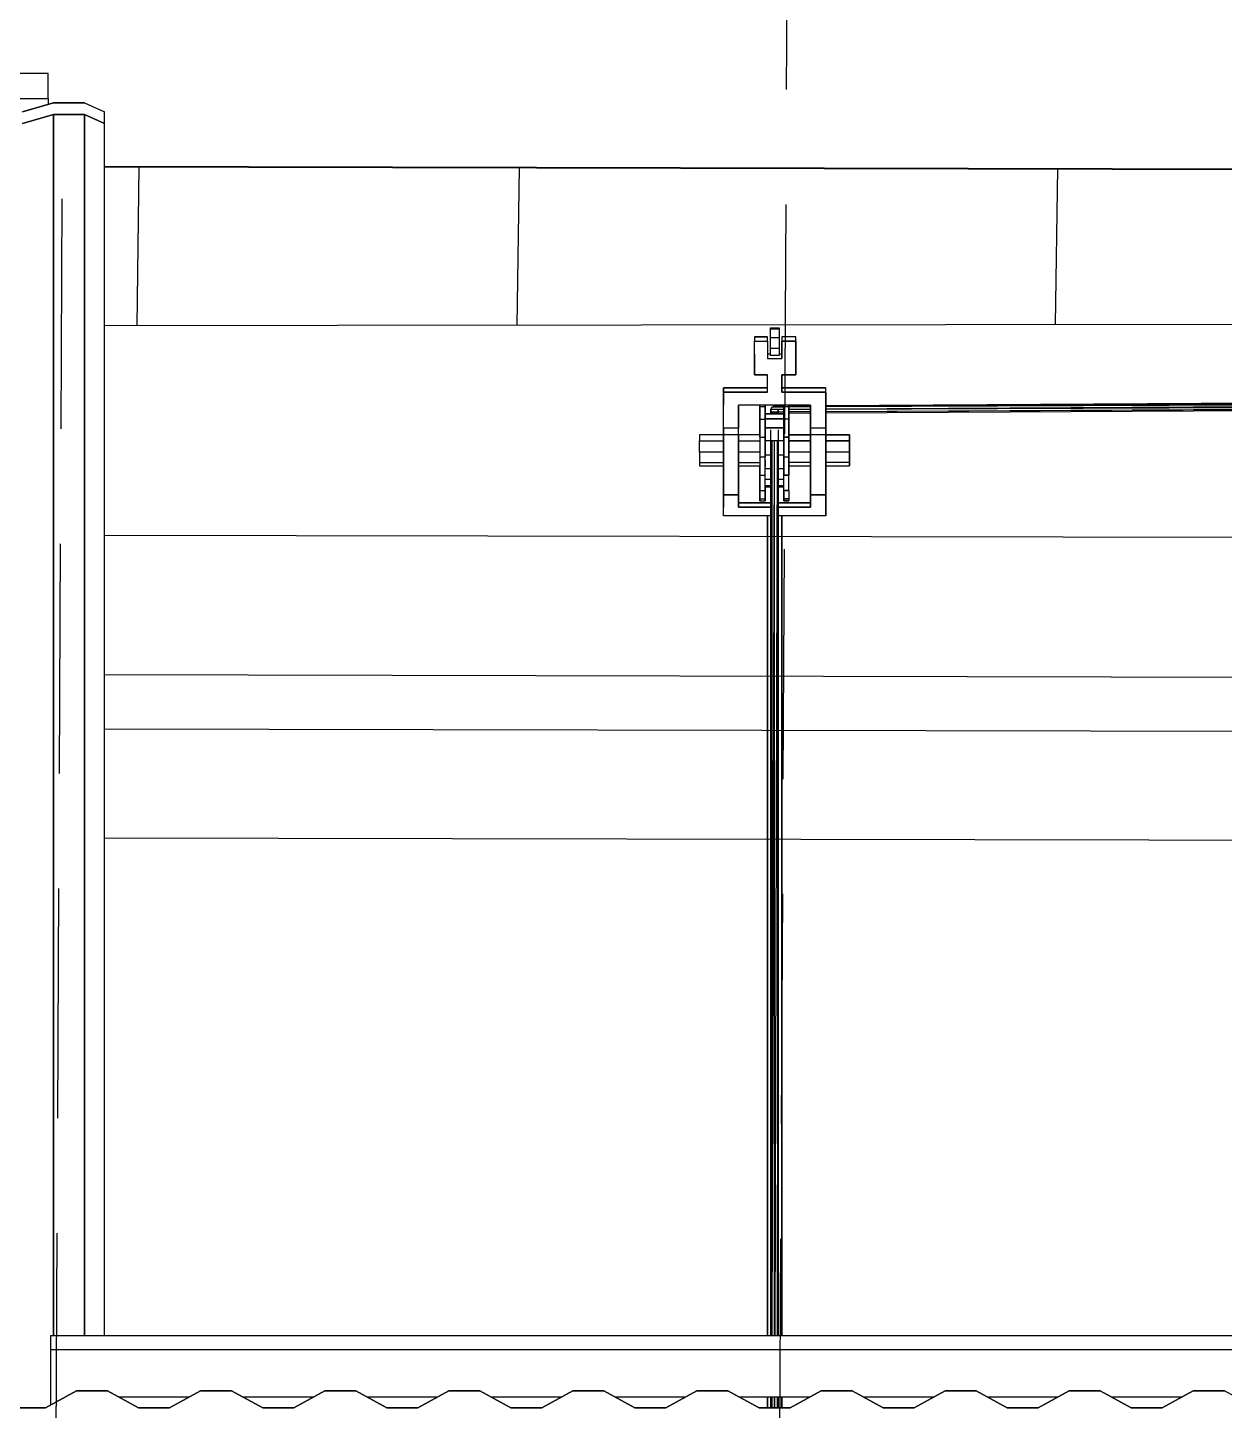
# Model space of a CAD drawing. Header units: millimetres. Extents: x -4997 to -4876, y -8737 to -8661.
# Drawn here: x -4918.213 to -4914.906, y -8696.584 to -8692.764 of the extents above; entities that cross this region are included whole.
import ezdxf

# ---------------------------------------------------------------- set-up
doc = ezdxf.new("R2010")
doc.units = ezdxf.units.MM
doc.header["$LTSCALE"] = 0.1
doc.linetypes.add('HIDDEN', pattern=[9.525, 6.35, -3.175])
for name, color, linetype in [('cobertura nova', 4, 'Continuous'), ('hachuras cobertura', 251, 'Continuous'), ('imagem', 7, 'Continuous'), ('layout cobertura', 251, 'Continuous'), ('visto', 9, 'Continuous')]:
    doc.layers.add(name, color=color, linetype=linetype)
doc.layers.add('coberturas', color=7, linetype='Continuous', lineweight=40)
picture_1 = doc.add_image_def('image1.jpg', size_in_pixel=(1920, 1080))

msp = doc.modelspace()

# ---------------------------------------------------------------- linework, layer by layer
at = {"layer": 'cobertura nova'}
for p, q in [((-4918.1557, -8692.8915), (-4918.2357, -8692.8915)), ((-4918.1557, -8692.9605), (-4918.1557, -8692.8915)), ((-4918.2357, -8692.9605), (-4918.1557, -8692.9605)), ((-4918.1415, -8692.9721), (-4918.2272, -8692.9972)), ((-4918.2272, -8692.9972), (-4918.1415, -8692.9721)), ((-4918.1557, -8692.9605), (-4918.1557, -8692.9762)), ((-4918.1415, -8692.9721), (-4918.0558, -8692.9721)), ((-4918.1415, -8692.9721), (-4918.1415, -8692.9721)), ((-4918.0558, -8692.9721), (-4918.1415, -8692.9721)), ((-4918.0558, -8692.9721), (-4918.0005, -8692.9972)), ((-4918.1414, -8693.0043), (-4918.2271, -8693.0294)), ((-4918.2271, -8693.0294), (-4918.1414, -8693.0043)), ((-4918.0557, -8693.0043), (-4918.1414, -8693.0043)), ((-4918.1414, -8693.0043), (-4918.0557, -8693.0043)), ((-4918.0004, -8693.0294), (-4918.0557, -8693.0043)), ((-4918.0557, -8693.0043), (-4918.0004, -8693.0294)), ((-4918.0004, -8693.0294), (-4918.0005, -8692.9972)), ((-4918.0004, -8696.3777), (-4918.0004, -8693.0294)), ((-4916.2042, -8693.6184), (-4916.2042, -8693.6301)), ((-4916.1689, -8693.6184), (-4916.2042, -8693.6184)), ((-4916.2042, -8693.6184), (-4916.1689, -8693.6184)), ((-4916.1689, -8693.6301), (-4916.1689, -8693.6184)), ((-4916.1603, -8693.5936), (-4916.136, -8693.5936)), ((-4916.1603, -8693.5969), (-4916.1603, -8693.5936)), ((-4916.1603, -8693.6207), (-4916.1603, -8693.5969)), ((-4916.1603, -8693.5969), (-4916.136, -8693.5969)), ((-4916.1603, -8693.6509), (-4916.1603, -8693.6207)), ((-4916.1603, -8693.6207), (-4916.136, -8693.6207)), ((-4916.136, -8693.5936), (-4916.136, -8693.5969)), ((-4916.136, -8693.5969), (-4916.136, -8693.6207)), ((-4916.136, -8693.6207), (-4916.136, -8693.6509)), ((-4916.0901, -8693.6184), (-4916.1293, -8693.6184)), ((-4916.1293, -8693.6184), (-4916.1293, -8693.6301)), ((-4916.0901, -8693.6301), (-4916.0901, -8693.6184)), ((-4916.2042, -8693.6783), (-4916.2042, -8693.6301)), ((-4916.2042, -8693.6301), (-4916.1689, -8693.6301)), ((-4916.1689, -8693.6301), (-4916.1689, -8693.6783)), ((-4916.1603, -8693.6699), (-4916.1603, -8693.6509)), ((-4916.136, -8693.6509), (-4916.1603, -8693.6509)), ((-4916.136, -8693.6509), (-4916.136, -8693.6699)), ((-4916.1293, -8693.6783), (-4916.1293, -8693.6301)), ((-4916.1293, -8693.6301), (-4916.0901, -8693.6301)), ((-4916.1293, -8693.6301), (-4916.1293, -8693.6783)), ((-4916.0901, -8693.6301), (-4916.1293, -8693.6301)), ((-4916.0901, -8693.6301), (-4916.0901, -8693.6783)), ((-4916.0901, -8693.6783), (-4916.0901, -8693.6301)), ((-4916.2042, -8693.6783), (-4916.2042, -8693.6665)), ((-4916.2042, -8693.6665), (-4916.2042, -8693.6783)), ((-4916.2042, -8693.7238), (-4916.2042, -8693.6783)), ((-4916.2042, -8693.6783), (-4916.2042, -8693.7238)), ((-4916.1603, -8693.6665), (-4916.1689, -8693.6665)), ((-4916.1689, -8693.6783), (-4916.1293, -8693.6783)), ((-4916.136, -8693.6699), (-4916.1603, -8693.6699)), ((-4916.1293, -8693.6665), (-4916.136, -8693.6665)), ((-4916.0901, -8693.6665), (-4916.0901, -8693.712)), ((-4916.0901, -8693.6783), (-4916.0901, -8693.7238)), ((-4916.0901, -8693.7238), (-4916.0901, -8693.6783)), ((-4916.1689, -8693.7238), (-4916.2042, -8693.7238)), ((-4916.2042, -8693.7238), (-4916.1689, -8693.7238)), ((-4916.1689, -8693.7715), (-4916.1689, -8693.7238)), ((-4916.0901, -8693.7238), (-4916.1293, -8693.7238)), ((-4916.1293, -8693.7238), (-4916.1293, -8693.7715)), ((-4916.1293, -8693.7714), (-4916.1293, -8693.7238)), ((-4916.1293, -8693.7238), (-4916.0901, -8693.7238)), ((-4916.2905, -8693.7714), (-4916.2905, -8693.7596)), ((-4916.2905, -8693.7596), (-4916.2487, -8693.7596)), ((-4916.2905, -8693.7596), (-4916.2905, -8693.7714)), ((-4916.2487, -8693.7597), (-4916.2905, -8693.7597)), ((-4916.2905, -8693.7714), (-4916.2905, -8693.7715)), ((-4916.2487, -8693.7714), (-4916.2905, -8693.7714)), ((-4916.2905, -8693.7715), (-4916.2905, -8693.7714)), ((-4916.2905, -8693.7714), (-4916.2905, -8693.8069)), ((-4916.2905, -8693.807), (-4916.2905, -8693.7715)), ((-4916.2905, -8693.7715), (-4916.2487, -8693.7715)), ((-4916.2487, -8693.7596), (-4916.1689, -8693.7596)), ((-4916.1689, -8693.7597), (-4916.2487, -8693.7597)), ((-4916.1689, -8693.7714), (-4916.2487, -8693.7714)), ((-4916.2487, -8693.7715), (-4916.1689, -8693.7715)), ((-4916.1293, -8693.7596), (-4916.0496, -8693.7596)), ((-4916.0496, -8693.7597), (-4916.1293, -8693.7597)), ((-4916.0496, -8693.7714), (-4916.1293, -8693.7714)), ((-4916.1293, -8693.7715), (-4916.0496, -8693.7715)), ((-4916.0496, -8693.7596), (-4916.0077, -8693.7596)), ((-4916.0077, -8693.7597), (-4916.0496, -8693.7597)), ((-4916.0077, -8693.7714), (-4916.0496, -8693.7714)), ((-4916.0496, -8693.7715), (-4916.0077, -8693.7715)), ((-4916.0077, -8693.7714), (-4916.0077, -8693.7596)), ((-4916.0077, -8693.8069), (-4916.0077, -8693.7714)), ((-4916.0077, -8693.7714), (-4916.0077, -8693.7715)), ((-4916.0077, -8693.7715), (-4916.0077, -8693.7714)), ((-4916.0077, -8693.7715), (-4916.0077, -8693.807)), ((-4916.2905, -8693.8705), (-4916.2905, -8693.807)), ((-4916.2487, -8693.8704), (-4916.2487, -8693.8069)), ((-4916.2487, -8693.807), (-4916.2487, -8693.8586)), ((-4916.1689, -8693.807), (-4916.2487, -8693.807)), ((-4916.2487, -8693.807), (-4916.2487, -8693.8705)), ((-4916.2487, -8693.8587), (-4916.2487, -8693.807)), ((-4916.1893, -8693.8211), (-4916.1893, -8693.807)), ((-4916.1893, -8693.807), (-4916.1893, -8693.8115)), ((-4916.1893, -8693.8115), (-4916.1893, -8693.807)), ((-4916.1893, -8693.8115), (-4916.1893, -8693.8462)), ((-4916.1749, -8693.8115), (-4916.1893, -8693.8115)), ((-4916.1893, -8693.8462), (-4916.1893, -8693.8115)), ((-4916.1749, -8693.8115), (-4916.1749, -8693.807)), ((-4916.1749, -8693.807), (-4916.1748, -8693.8211)), ((-4916.1749, -8693.807), (-4916.1749, -8693.8115)), ((-4916.1749, -8693.8462), (-4916.1749, -8693.8115)), ((-4916.1749, -8693.8115), (-4916.1749, -8693.8462)), ((-4916.1293, -8693.807), (-4916.1689, -8693.807)), ((-4916.157, -8693.8127), (-4916.1603, -8693.8195)), ((-4916.149, -8693.8098), (-4916.157, -8693.8127)), ((-4916.1238, -8693.8125), (-4916.157, -8693.8127)), ((-4916.1238, -8693.8125), (-4916.157, -8693.8127)), ((-4916.149, -8693.8098), (-4916.1238, -8693.8097)), ((-4916.1238, -8693.8097), (-4916.149, -8693.8098)), ((-4916.0496, -8693.807), (-4916.1293, -8693.807)), ((-4916.1238, -8693.8097), (-4916.1238, -8693.807)), ((-4916.1238, -8693.807), (-4916.1238, -8693.8115)), ((-4916.1238, -8693.8115), (-4916.1238, -8693.8462)), ((-4916.1238, -8693.8115), (-4916.1238, -8693.807)), ((-4916.1093, -8693.8115), (-4916.1238, -8693.8115)), ((-4916.1238, -8693.8462), (-4916.1238, -8693.8115)), ((-4916.1093, -8693.807), (-4916.1093, -8693.8115)), ((-4916.1093, -8693.8115), (-4916.1093, -8693.807)), ((-4916.1093, -8693.8096), (-4916.0496, -8693.8093)), ((-4916.0496, -8693.8093), (-4916.1093, -8693.8096)), ((-4916.1093, -8693.8115), (-4916.1093, -8693.8462)), ((-4916.1093, -8693.8462), (-4916.1093, -8693.8115)), ((-4916.0496, -8693.8121), (-4916.1093, -8693.8124)), ((-4916.0496, -8693.8123), (-4916.1093, -8693.8125)), ((-4916.0496, -8693.8069), (-4916.0496, -8693.8704)), ((-4916.0496, -8693.8705), (-4916.0496, -8693.807)), ((-4912.6155, -8693.7895), (-4916.0077, -8693.809)), ((-4912.6235, -8693.7924), (-4916.0077, -8693.8118)), ((-4916.0077, -8693.8091), (-4912.6235, -8693.7924)), ((-4912.6268, -8693.7995), (-4916.0077, -8693.8121)), ((-4912.6268, -8693.7995), (-4916.0077, -8693.8187)), ((-4912.6235, -8693.8066), (-4916.0077, -8693.819)), ((-4912.6235, -8693.8066), (-4916.0077, -8693.8256)), ((-4916.0077, -8693.8704), (-4916.0077, -8693.8069)), ((-4916.0077, -8693.807), (-4916.0077, -8693.8705)), ((-4916.0077, -8693.8587), (-4916.0077, -8693.807)), ((-4912.6155, -8693.8095), (-4916.0077, -8693.8257)), ((-4916.0077, -8693.8285), (-4912.6155, -8693.8095)), ((-4916.1893, -8693.8631), (-4916.1893, -8693.8211)), ((-4916.1893, -8693.8462), (-4916.1893, -8693.8956)), ((-4916.1893, -8693.8462), (-4916.1749, -8693.8462)), ((-4916.1893, -8693.8956), (-4916.1893, -8693.8462)), ((-4916.1238, -8693.8316), (-4916.1749, -8693.8316)), ((-4916.1749, -8693.8316), (-4916.1749, -8693.8316)), ((-4916.1749, -8693.8316), (-4916.1238, -8693.8316)), ((-4916.1749, -8693.845), (-4916.1749, -8693.8316)), ((-4916.1238, -8693.845), (-4916.1749, -8693.845)), ((-4916.1749, -8693.845), (-4916.1238, -8693.845)), ((-4916.1749, -8693.8956), (-4916.1749, -8693.8462)), ((-4916.1749, -8693.8462), (-4916.1749, -8693.8956)), ((-4916.1748, -8693.8211), (-4916.1748, -8693.8316)), ((-4916.1238, -8693.8193), (-4916.1603, -8693.8195)), ((-4916.1238, -8693.8194), (-4916.1603, -8693.8195)), ((-4916.1603, -8693.8195), (-4916.1603, -8693.8316)), ((-4916.1603, -8693.8195), (-4916.157, -8693.8264)), ((-4916.157, -8693.8264), (-4916.1573, -8693.8316)), ((-4916.141, -8693.8263), (-4916.157, -8693.8264)), ((-4916.141, -8693.8263), (-4916.157, -8693.8264)), ((-4916.157, -8693.8264), (-4916.157, -8693.8316)), ((-4916.157, -8693.8264), (-4916.149, -8693.8292)), ((-4916.1494, -8693.8316), (-4916.149, -8693.8292)), ((-4916.149, -8693.8292), (-4916.1411, -8693.8264)), ((-4916.149, -8693.8316), (-4916.149, -8693.8292)), ((-4916.1418, -8693.8316), (-4916.1411, -8693.8264)), ((-4916.1411, -8693.8264), (-4916.1378, -8693.8195)), ((-4916.1411, -8693.8264), (-4916.1411, -8693.8316)), ((-4916.1384, -8693.8316), (-4916.1378, -8693.8195)), ((-4916.1378, -8693.8316), (-4916.1378, -8693.8195)), ((-4916.1238, -8693.8262), (-4916.1378, -8693.8263)), ((-4916.1238, -8693.8262), (-4916.1378, -8693.8263)), ((-4916.1378, -8693.8292), (-4916.1238, -8693.8291)), ((-4916.1238, -8693.8316), (-4916.1238, -8693.8291)), ((-4916.1238, -8693.8316), (-4916.1238, -8693.8316)), ((-4916.1238, -8693.845), (-4916.1238, -8693.8316)), ((-4916.1238, -8693.845), (-4916.1238, -8693.845)), ((-4916.1238, -8693.8701), (-4916.1238, -8693.845)), ((-4916.1238, -8693.8462), (-4916.1238, -8693.8956)), ((-4916.1093, -8693.8462), (-4916.1238, -8693.8462)), ((-4916.1238, -8693.8956), (-4916.1238, -8693.8462)), ((-4916.0496, -8693.8189), (-4916.1093, -8693.8192)), ((-4916.0496, -8693.8191), (-4916.1093, -8693.8194)), ((-4916.0496, -8693.8258), (-4916.1093, -8693.8261)), ((-4916.0496, -8693.8259), (-4916.1093, -8693.8262)), ((-4916.1093, -8693.829), (-4916.0496, -8693.8287)), ((-4916.1093, -8693.8462), (-4916.1093, -8693.8956)), ((-4916.1093, -8693.8956), (-4916.1093, -8693.8462)), ((-4916.356, -8693.8897), (-4916.356, -8693.906)), ((-4916.2905, -8693.8897), (-4916.356, -8693.8897)), ((-4916.2905, -8693.8704), (-4916.2487, -8693.8704)), ((-4916.2905, -8693.8883), (-4916.2905, -8693.8705)), ((-4916.2487, -8693.8705), (-4916.2905, -8693.8705)), ((-4916.2905, -8693.8705), (-4916.2905, -8693.8883)), ((-4916.2905, -8693.8883), (-4916.2487, -8693.8883)), ((-4916.2905, -8694.0103), (-4916.2905, -8693.8883)), ((-4916.2905, -8693.8883), (-4916.2905, -8694.0103)), ((-4916.2487, -8693.8883), (-4916.2487, -8693.8705)), ((-4916.2487, -8694.0103), (-4916.2487, -8693.8883)), ((-4916.2487, -8693.8883), (-4916.2487, -8694.0103)), ((-4916.1893, -8693.8897), (-4916.2487, -8693.8897)), ((-4916.1893, -8693.8897), (-4916.1893, -8693.8631)), ((-4916.1749, -8693.8701), (-4916.1749, -8693.8701)), ((-4916.1238, -8693.8701), (-4916.1749, -8693.8701)), ((-4916.1749, -8693.8701), (-4916.1238, -8693.8701)), ((-4916.1603, -8693.8701), (-4916.1603, -8693.8701)), ((-4916.1603, -8693.8752), (-4916.1603, -8696.3777)), ((-4916.1599, -8693.8701), (-4916.1599, -8693.8701)), ((-4916.157, -8693.8701), (-4916.157, -8693.8701)), ((-4916.1552, -8693.8701), (-4916.1552, -8693.8701)), ((-4916.149, -8693.8701), (-4916.149, -8693.8701)), ((-4916.1471, -8693.8701), (-4916.1471, -8693.8701)), ((-4916.1411, -8693.8701), (-4916.1411, -8693.8701)), ((-4916.1405, -8693.8701), (-4916.1405, -8693.8701)), ((-4916.1405, -8696.3777), (-4916.1378, -8693.8752)), ((-4916.1378, -8693.8701), (-4916.1378, -8693.8701)), ((-4916.1378, -8696.3777), (-4916.1378, -8693.8752)), ((-4916.1238, -8693.9058), (-4916.1238, -8693.8701)), ((-4916.1238, -8693.8701), (-4916.1238, -8693.8701)), ((-4916.1093, -8693.8897), (-4916.0496, -8693.8897)), ((-4916.0496, -8693.8897), (-4916.1093, -8693.8897)), ((-4916.0496, -8693.8883), (-4916.0496, -8693.8704)), ((-4916.0496, -8693.8704), (-4916.0077, -8693.8704)), ((-4916.0496, -8693.8705), (-4916.0496, -8693.8883)), ((-4916.0077, -8693.8705), (-4916.0496, -8693.8705)), ((-4916.0496, -8693.8883), (-4916.0496, -8694.0103)), ((-4916.0496, -8694.0103), (-4916.0496, -8693.8883)), ((-4916.0496, -8693.8883), (-4916.0077, -8693.8883)), ((-4916.0077, -8693.8586), (-4916.0077, -8693.8586)), ((-4916.0077, -8693.8587), (-4916.0077, -8693.8897)), ((-4916.0077, -8693.8897), (-4916.0077, -8693.8587)), ((-4916.0077, -8693.8587), (-4916.0077, -8693.8587)), ((-4916.0077, -8693.8883), (-4916.0077, -8693.8704)), ((-4916.0077, -8693.8705), (-4916.0077, -8693.8883)), ((-4916.0077, -8694.0103), (-4916.0077, -8693.8883)), ((-4916.0077, -8693.8883), (-4916.0077, -8694.0103)), ((-4916.0077, -8693.8897), (-4915.9423, -8693.8897)), ((-4915.9423, -8693.8897), (-4916.0077, -8693.8897)), ((-4915.9423, -8693.8897), (-4915.9423, -8693.8897)), ((-4915.9423, -8693.8897), (-4915.9423, -8693.906)), ((-4915.9423, -8693.8983), (-4915.9423, -8693.8897)), ((-4915.9423, -8693.906), (-4915.9423, -8693.8897)), ((-4916.356, -8693.9375), (-4916.356, -8693.906)), ((-4916.356, -8693.906), (-4916.2905, -8693.906)), ((-4916.2487, -8693.906), (-4916.1893, -8693.906)), ((-4916.1893, -8693.8956), (-4916.1893, -8693.9499)), ((-4916.1893, -8693.8956), (-4916.1749, -8693.8956)), ((-4916.1893, -8693.906), (-4916.1893, -8693.9375)), ((-4916.1749, -8693.9499), (-4916.1749, -8693.8956)), ((-4916.1749, -8693.8956), (-4916.1749, -8693.9499)), ((-4916.1378, -8693.9058), (-4916.1749, -8693.9058)), ((-4916.1749, -8693.9449), (-4916.1749, -8693.9058)), ((-4916.157, -8693.9058), (-4916.1597, -8696.3777)), ((-4916.157, -8693.9058), (-4916.157, -8696.3777)), ((-4916.1555, -8696.3777), (-4916.1491, -8693.9058)), ((-4916.149, -8696.3777), (-4916.149, -8693.9058)), ((-4916.1476, -8696.3777), (-4916.1411, -8693.9058)), ((-4916.1411, -8693.9058), (-4916.1411, -8696.3777)), ((-4916.1238, -8693.9058), (-4916.1378, -8693.9058)), ((-4916.1238, -8693.8956), (-4916.1238, -8693.9499)), ((-4916.1238, -8693.9449), (-4916.1238, -8693.9058)), ((-4916.1093, -8693.8956), (-4916.1238, -8693.8956)), ((-4916.1238, -8693.8956), (-4916.1093, -8693.8956)), ((-4916.1238, -8693.9499), (-4916.1238, -8693.8956)), ((-4916.1093, -8693.8956), (-4916.1093, -8693.8956)), ((-4916.1093, -8693.8956), (-4916.1093, -8693.9499)), ((-4916.1093, -8693.9499), (-4916.1093, -8693.8956)), ((-4916.1093, -8693.906), (-4916.0496, -8693.906)), ((-4916.1093, -8693.9375), (-4916.1093, -8693.906)), ((-4916.0496, -8693.906), (-4916.1093, -8693.906)), ((-4916.1093, -8693.906), (-4916.1093, -8693.906)), ((-4916.0077, -8693.906), (-4915.9423, -8693.906)), ((-4915.9423, -8693.906), (-4916.0077, -8693.906)), ((-4915.9423, -8693.906), (-4915.9423, -8693.906)), ((-4915.9423, -8693.906), (-4915.9423, -8693.9375)), ((-4915.9423, -8693.9375), (-4915.9423, -8693.906)), ((-4916.356, -8693.9375), (-4916.356, -8693.9659)), ((-4916.2905, -8693.9375), (-4916.356, -8693.9375)), ((-4916.356, -8693.9659), (-4916.2905, -8693.9659)), ((-4916.356, -8693.9659), (-4916.356, -8693.9745)), ((-4916.1893, -8693.9375), (-4916.2487, -8693.9375)), ((-4916.2487, -8693.9659), (-4916.1893, -8693.9659)), ((-4916.1893, -8693.9375), (-4916.1893, -8693.9659)), ((-4916.1893, -8693.9499), (-4916.1749, -8693.9499)), ((-4916.1893, -8693.9499), (-4916.1893, -8694.0011)), ((-4916.1893, -8693.9659), (-4916.1893, -8693.9745)), ((-4916.1749, -8693.9449), (-4916.1603, -8693.9449)), ((-4916.1749, -8694.0011), (-4916.1749, -8693.9499)), ((-4916.1749, -8693.9819), (-4916.1749, -8693.9499)), ((-4916.1749, -8693.9584), (-4916.1749, -8693.978)), ((-4916.1378, -8693.9449), (-4916.1238, -8693.9449)), ((-4916.1238, -8693.9819), (-4916.1238, -8693.9449)), ((-4916.1238, -8693.9449), (-4916.1238, -8693.9819)), ((-4916.1238, -8693.9499), (-4916.1238, -8694.0011)), ((-4916.1238, -8694.0011), (-4916.1238, -8693.9499)), ((-4916.1238, -8693.9499), (-4916.1093, -8693.9499)), ((-4916.0496, -8693.9375), (-4916.1093, -8693.9375)), ((-4916.1093, -8693.9499), (-4916.1093, -8694.0011)), ((-4916.1093, -8694.0011), (-4916.1093, -8693.9499)), ((-4916.0496, -8693.9659), (-4916.1093, -8693.9659)), ((-4915.9423, -8693.9375), (-4916.0077, -8693.9375)), ((-4915.9423, -8693.9659), (-4916.0077, -8693.9659)), ((-4915.9423, -8693.9375), (-4915.9423, -8693.9659)), ((-4915.9423, -8693.9659), (-4915.9423, -8693.9375)), ((-4915.9423, -8693.9659), (-4915.9423, -8693.9745)), ((-4915.9423, -8693.9745), (-4915.9423, -8693.9659)), ((-4916.356, -8693.9745), (-4916.2905, -8693.9745)), ((-4916.2487, -8693.9745), (-4916.1893, -8693.9745)), ((-4916.1893, -8694.018), (-4916.1893, -8693.9745)), ((-4916.1893, -8694.0011), (-4916.1749, -8694.0011)), ((-4916.1893, -8694.0431), (-4916.1893, -8694.0011)), ((-4916.1893, -8694.0011), (-4916.1893, -8694.0431)), ((-4916.1749, -8693.9819), (-4916.1603, -8693.9819)), ((-4916.1749, -8694.0122), (-4916.1749, -8693.9819)), ((-4916.1749, -8693.9941), (-4916.1749, -8693.9941)), ((-4916.1749, -8694.0431), (-4916.1749, -8694.0011)), ((-4916.1378, -8693.9819), (-4916.1238, -8693.9819)), ((-4916.1238, -8693.9686), (-4916.1238, -8693.9686)), ((-4916.1238, -8693.9686), (-4916.1238, -8693.9686)), ((-4916.1238, -8694.0011), (-4916.1238, -8693.9819)), ((-4916.1093, -8694.0011), (-4916.1238, -8694.0011)), ((-4916.1238, -8694.0011), (-4916.1093, -8694.0011)), ((-4916.1238, -8694.0431), (-4916.1238, -8694.0011)), ((-4916.1093, -8694.018), (-4916.1093, -8693.9745)), ((-4916.1093, -8693.9745), (-4916.0496, -8693.9745)), ((-4916.1093, -8694.0431), (-4916.1093, -8694.0011)), ((-4916.0496, -8693.9745), (-4916.0496, -8694.0081)), ((-4916.0077, -8693.9745), (-4915.9423, -8693.9745)), ((-4916.0077, -8693.9745), (-4916.0077, -8694.0081)), ((-4916.0077, -8694.0081), (-4916.0077, -8693.9745)), ((-4916.2905, -8694.0547), (-4916.2905, -8694.0103)), ((-4916.2905, -8694.0103), (-4916.2905, -8694.0547)), ((-4916.2905, -8694.0249), (-4916.2905, -8694.0249)), ((-4916.2905, -8694.0249), (-4916.2905, -8694.0249)), ((-4916.2905, -8694.0367), (-4916.2905, -8694.0367)), ((-4916.2905, -8694.0367), (-4916.2905, -8694.0547)), ((-4916.2905, -8694.0367), (-4916.2905, -8694.0367)), ((-4916.2487, -8694.0103), (-4916.2487, -8694.0249)), ((-4916.2487, -8694.0547), (-4916.2487, -8694.0103)), ((-4916.2487, -8694.0103), (-4916.2487, -8694.0547)), ((-4916.2487, -8694.0249), (-4916.2487, -8694.0771)), ((-4916.2487, -8694.0889), (-4916.2487, -8694.0367)), ((-4916.2487, -8694.0367), (-4916.2487, -8694.0547)), ((-4916.1893, -8694.0527), (-4916.1893, -8694.018)), ((-4916.1893, -8694.0431), (-4916.1749, -8694.0431)), ((-4916.1893, -8694.0662), (-4916.1893, -8694.0431)), ((-4916.1893, -8694.0431), (-4916.1893, -8694.0662)), ((-4916.1749, -8694.0122), (-4916.1603, -8694.0122)), ((-4916.1749, -8694.0289), (-4916.1749, -8694.0122)), ((-4916.1749, -8694.0289), (-4916.1603, -8694.0289)), ((-4916.1749, -8694.0326), (-4916.1749, -8694.0289)), ((-4916.1749, -8694.0326), (-4916.1749, -8694.0527)), ((-4916.1749, -8694.0326), (-4916.1603, -8694.0326)), ((-4916.1749, -8694.0662), (-4916.1749, -8694.0431)), ((-4916.1749, -8694.0431), (-4916.1749, -8694.0662)), ((-4916.1378, -8694.0122), (-4916.1238, -8694.0122)), ((-4916.1378, -8694.0289), (-4916.1238, -8694.0289)), ((-4916.1378, -8694.0326), (-4916.1238, -8694.0326)), ((-4916.1238, -8694.0431), (-4916.1238, -8694.0431)), ((-4916.1238, -8694.0431), (-4916.1238, -8694.0662)), ((-4916.1238, -8694.0431), (-4916.1238, -8694.0431)), ((-4916.1238, -8694.0431), (-4916.1093, -8694.0431)), ((-4916.1238, -8694.0662), (-4916.1238, -8694.0431)), ((-4916.1093, -8694.0431), (-4916.1238, -8694.0431)), ((-4916.1093, -8694.0431), (-4916.1093, -8694.0662)), ((-4916.0496, -8694.0081), (-4916.0496, -8694.0249)), ((-4916.0496, -8694.0103), (-4916.0496, -8694.0547)), ((-4916.0496, -8694.0547), (-4916.0496, -8694.0103)), ((-4916.0496, -8694.0367), (-4916.0496, -8694.0547)), ((-4916.0077, -8694.0081), (-4916.0077, -8694.0249)), ((-4916.0077, -8694.0547), (-4916.0077, -8694.0103)), ((-4916.0077, -8694.0103), (-4916.0077, -8694.0547)), ((-4916.0077, -8694.0249), (-4916.0077, -8694.0771)), ((-4916.0077, -8694.0889), (-4916.0077, -8694.0367)), ((-4916.0077, -8694.0367), (-4916.0077, -8694.0547)), ((-4916.2905, -8694.0889), (-4916.2905, -8694.0547)), ((-4916.2487, -8694.0547), (-4916.2905, -8694.0547)), ((-4916.2905, -8694.0547), (-4916.2905, -8694.0889)), ((-4916.2905, -8694.0547), (-4916.2487, -8694.0547)), ((-4916.2905, -8694.0771), (-4916.2905, -8694.0889)), ((-4916.2487, -8694.0547), (-4916.2487, -8694.0889)), ((-4916.1689, -8694.0771), (-4916.2487, -8694.0771)), ((-4916.2487, -8694.0771), (-4916.2487, -8694.0889)), ((-4916.2487, -8694.0889), (-4916.2487, -8694.0771)), ((-4916.2487, -8694.0771), (-4916.1689, -8694.0771)), ((-4916.1893, -8694.0713), (-4916.1893, -8694.0527)), ((-4916.1893, -8694.0662), (-4916.1749, -8694.0662)), ((-4916.1893, -8694.0713), (-4916.1893, -8694.0662)), ((-4916.1893, -8694.0662), (-4916.1893, -8694.0713)), ((-4916.1893, -8694.0713), (-4916.1749, -8694.0713)), ((-4916.1749, -8694.0527), (-4916.1749, -8694.0713)), ((-4916.1749, -8694.0713), (-4916.1749, -8694.0662)), ((-4916.1749, -8694.0662), (-4916.1749, -8694.0713)), ((-4916.1603, -8694.0771), (-4916.1689, -8694.0771)), ((-4916.1689, -8694.0771), (-4916.1603, -8694.0771)), ((-4916.1293, -8694.0771), (-4916.1378, -8694.0771)), ((-4916.1378, -8694.0771), (-4916.1293, -8694.0771)), ((-4916.0496, -8694.0771), (-4916.1293, -8694.0771)), ((-4916.1293, -8694.0771), (-4916.0496, -8694.0771)), ((-4916.1238, -8694.0662), (-4916.1238, -8694.0713)), ((-4916.1238, -8694.0662), (-4916.1093, -8694.0662)), ((-4916.1238, -8694.0713), (-4916.1238, -8694.0662)), ((-4916.1093, -8694.0662), (-4916.1238, -8694.0662)), ((-4916.1238, -8694.0713), (-4916.1093, -8694.0713)), ((-4916.1093, -8694.0713), (-4916.1238, -8694.0713)), ((-4916.1093, -8694.0662), (-4916.1093, -8694.0713)), ((-4916.0496, -8694.0889), (-4916.0496, -8694.0547)), ((-4916.0496, -8694.0547), (-4916.0077, -8694.0547)), ((-4916.0496, -8694.0547), (-4916.0496, -8694.0889)), ((-4916.0077, -8694.0547), (-4916.0496, -8694.0547)), ((-4916.0077, -8694.0547), (-4916.0077, -8694.0889)), ((-4916.0077, -8694.0771), (-4916.0077, -8694.1129)), ((-4916.2905, -8694.1135), (-4916.2905, -8694.0889)), ((-4916.2487, -8694.1135), (-4916.2905, -8694.1135)), ((-4916.2487, -8694.0889), (-4916.1689, -8694.0889)), ((-4916.1689, -8694.0889), (-4916.2487, -8694.0889)), ((-4916.1689, -8694.1135), (-4916.2487, -8694.1135)), ((-4916.1689, -8694.0889), (-4916.1603, -8694.0889)), ((-4916.1603, -8694.0889), (-4916.1689, -8694.0889)), ((-4916.1603, -8694.1135), (-4916.1689, -8694.1135)), ((-4916.1689, -8696.3777), (-4916.1689, -8694.1135)), ((-4916.1689, -8696.3777), (-4916.1689, -8694.1135)), ((-4916.1689, -8694.1135), (-4916.1689, -8696.3777)), ((-4916.1378, -8694.0889), (-4916.1293, -8694.0889)), ((-4916.1293, -8694.0889), (-4916.1378, -8694.0889)), ((-4916.1293, -8694.1135), (-4916.1378, -8694.1135)), ((-4916.1294, -8696.3777), (-4916.1294, -8694.1135)), ((-4916.1294, -8696.3777), (-4916.1293, -8694.1135)), ((-4916.1293, -8694.1135), (-4916.1294, -8696.3777)), ((-4916.1293, -8694.0889), (-4916.0496, -8694.0889)), ((-4916.0496, -8694.0889), (-4916.1293, -8694.0889)), ((-4916.0496, -8694.1135), (-4916.1293, -8694.1135)), ((-4916.0077, -8694.1135), (-4916.0496, -8694.1135)), ((-4916.0077, -8694.0889), (-4916.0077, -8694.1135)), ((-4916.0077, -8694.1129), (-4916.0077, -8694.0889)), ((-4918.1491, -8696.4171), (-4918.1491, -8696.3777)), ((-4918.1491, -8696.3777), (-4918.0691, -8696.3777)), ((-4918.0691, -8696.3777), (-4914.2291, -8696.3777)), ((-4918.0691, -8696.4171), (-4918.1491, -8696.4171)), ((-4918.1491, -8696.5696), (-4918.1491, -8696.4171)), ((-4914.2291, -8696.4172), (-4918.0691, -8696.4171)), ((-4918.1634, -8696.5775), (-4918.0777, -8696.53)), ((-4918.0777, -8696.53), (-4918.1634, -8696.5775)), ((-4918.0777, -8696.53), (-4917.992, -8696.53)), ((-4917.992, -8696.53), (-4918.0777, -8696.53)), ((-4918.0777, -8696.53), (-4918.0777, -8696.53)), ((-4917.992, -8696.53), (-4917.9063, -8696.5775)), ((-4917.9063, -8696.5775), (-4917.992, -8696.53)), ((-4917.992, -8696.53), (-4917.992, -8696.53)), ((-4917.7667, -8696.5477), (-4917.9601, -8696.5477)), ((-4917.8205, -8696.5775), (-4917.7348, -8696.53)), ((-4917.7348, -8696.53), (-4917.8205, -8696.5775)), ((-4917.7348, -8696.53), (-4917.6491, -8696.53)), ((-4917.7348, -8696.53), (-4917.7348, -8696.53)), ((-4917.6491, -8696.53), (-4917.7348, -8696.53)), ((-4917.7348, -8696.53), (-4917.7348, -8696.53)), ((-4917.6491, -8696.53), (-4917.5634, -8696.5775)), ((-4917.6491, -8696.53), (-4917.6491, -8696.53)), ((-4917.5634, -8696.5775), (-4917.6491, -8696.53)), ((-4917.6491, -8696.53), (-4917.6491, -8696.53)), ((-4917.4239, -8696.5477), (-4917.6172, -8696.5477)), ((-4917.4777, -8696.5775), (-4917.392, -8696.53)), ((-4917.392, -8696.53), (-4917.4777, -8696.5775)), ((-4917.392, -8696.53), (-4917.3063, -8696.53)), ((-4917.392, -8696.53), (-4917.392, -8696.53)), ((-4917.3063, -8696.53), (-4917.392, -8696.53)), ((-4917.3063, -8696.53), (-4917.2205, -8696.5775)), ((-4917.3063, -8696.53), (-4917.3063, -8696.53)), ((-4917.2205, -8696.5775), (-4917.3063, -8696.53)), ((-4917.3063, -8696.53), (-4917.3063, -8696.53)), ((-4917.081, -8696.5477), (-4917.2744, -8696.5477)), ((-4917.1348, -8696.5775), (-4917.0491, -8696.53)), ((-4917.0491, -8696.53), (-4917.1348, -8696.5775)), ((-4917.0491, -8696.53), (-4916.9634, -8696.53)), ((-4916.9634, -8696.53), (-4917.0491, -8696.53)), ((-4917.0491, -8696.53), (-4917.0491, -8696.53)), ((-4917.0491, -8696.53), (-4917.0491, -8696.53)), ((-4916.9634, -8696.53), (-4916.8777, -8696.5775)), ((-4916.9634, -8696.53), (-4916.9634, -8696.53)), ((-4916.8777, -8696.5775), (-4916.9634, -8696.53)), ((-4916.7382, -8696.5477), (-4916.9315, -8696.5477)), ((-4916.792, -8696.5775), (-4916.7063, -8696.53)), ((-4916.7063, -8696.53), (-4916.792, -8696.5775)), ((-4916.7063, -8696.53), (-4916.6205, -8696.53)), ((-4916.7063, -8696.53), (-4916.7063, -8696.53)), ((-4916.6205, -8696.53), (-4916.7063, -8696.53)), ((-4916.6205, -8696.53), (-4916.5348, -8696.5775)), ((-4916.6205, -8696.53), (-4916.6205, -8696.53)), ((-4916.5348, -8696.5775), (-4916.6205, -8696.53)), ((-4916.6205, -8696.53), (-4916.6205, -8696.53)), ((-4916.3953, -8696.5477), (-4916.5886, -8696.5477)), ((-4916.4491, -8696.5775), (-4916.3634, -8696.53)), ((-4916.3634, -8696.53), (-4916.4491, -8696.5775)), ((-4916.3634, -8696.53), (-4916.2777, -8696.53)), ((-4916.3634, -8696.53), (-4916.3634, -8696.53)), ((-4916.2777, -8696.53), (-4916.3634, -8696.53)), ((-4916.3634, -8696.53), (-4916.3634, -8696.53)), ((-4916.2777, -8696.53), (-4916.192, -8696.5775)), ((-4916.192, -8696.5775), (-4916.2777, -8696.53)), ((-4916.2777, -8696.53), (-4916.2777, -8696.53)), ((-4916.2777, -8696.53), (-4916.2777, -8696.53)), ((-4916.0524, -8696.5477), (-4916.2458, -8696.5477)), ((-4916.1689, -8696.5775), (-4916.1689, -8696.5477)), ((-4916.1689, -8696.5775), (-4916.1689, -8696.5477)), ((-4916.1689, -8696.5477), (-4916.1689, -8696.5775)), ((-4916.1603, -8696.5477), (-4916.1603, -8696.5775)), ((-4916.1598, -8696.5477), (-4916.1599, -8696.5775)), ((-4916.157, -8696.5477), (-4916.157, -8696.5775)), ((-4916.156, -8696.5775), (-4916.1559, -8696.5477)), ((-4916.149, -8696.5775), (-4916.149, -8696.5477)), ((-4916.1481, -8696.5775), (-4916.148, -8696.5477)), ((-4916.1411, -8696.5477), (-4916.1411, -8696.5775)), ((-4916.1407, -8696.5775), (-4916.1406, -8696.5477)), ((-4916.1378, -8696.5775), (-4916.1378, -8696.5477)), ((-4916.1294, -8696.5775), (-4916.1294, -8696.5477)), ((-4916.1294, -8696.5775), (-4916.1294, -8696.5477)), ((-4916.1294, -8696.5477), (-4916.1294, -8696.5775)), ((-4916.1063, -8696.5775), (-4916.0205, -8696.53)), ((-4916.0205, -8696.53), (-4916.1063, -8696.5775)), ((-4916.0205, -8696.53), (-4915.9348, -8696.53)), ((-4916.0205, -8696.53), (-4916.0205, -8696.53)), ((-4915.9348, -8696.53), (-4916.0205, -8696.53)), ((-4916.0205, -8696.53), (-4916.0205, -8696.53)), ((-4915.9348, -8696.53), (-4915.8491, -8696.5775)), ((-4915.9348, -8696.53), (-4915.9348, -8696.53)), ((-4915.8491, -8696.5775), (-4915.9348, -8696.53)), ((-4915.9348, -8696.53), (-4915.9348, -8696.53)), ((-4915.7096, -8696.5477), (-4915.9029, -8696.5477)), ((-4915.7634, -8696.5775), (-4915.6777, -8696.53)), ((-4915.6777, -8696.53), (-4915.7634, -8696.5775)), ((-4915.6777, -8696.53), (-4915.592, -8696.53)), ((-4915.6777, -8696.53), (-4915.6777, -8696.53)), ((-4915.592, -8696.53), (-4915.6777, -8696.53)), ((-4915.592, -8696.53), (-4915.5063, -8696.5775)), ((-4915.592, -8696.53), (-4915.592, -8696.53)), ((-4915.5063, -8696.5775), (-4915.592, -8696.53)), ((-4915.592, -8696.53), (-4915.592, -8696.53)), ((-4915.3667, -8696.5477), (-4915.5601, -8696.5477)), ((-4915.4205, -8696.5775), (-4915.3348, -8696.53)), ((-4915.3348, -8696.53), (-4915.4205, -8696.5775)), ((-4915.3348, -8696.53), (-4915.2491, -8696.53)), ((-4915.3348, -8696.53), (-4915.3348, -8696.53)), ((-4915.2491, -8696.53), (-4915.3348, -8696.53)), ((-4915.3348, -8696.53), (-4915.3348, -8696.53)), ((-4915.2491, -8696.53), (-4915.1634, -8696.5775)), ((-4915.2491, -8696.53), (-4915.2491, -8696.53)), ((-4915.1634, -8696.5775), (-4915.2491, -8696.53)), ((-4915.2491, -8696.53), (-4915.2491, -8696.53)), ((-4915.0239, -8696.5477), (-4915.2172, -8696.5477)), ((-4915.0777, -8696.5775), (-4914.992, -8696.53)), ((-4914.992, -8696.53), (-4915.0777, -8696.5775)), ((-4914.992, -8696.53), (-4914.9063, -8696.53)), ((-4914.992, -8696.53), (-4914.992, -8696.53)), ((-4914.9063, -8696.53), (-4914.992, -8696.53)), ((-4914.992, -8696.53), (-4914.992, -8696.53)), ((-4914.8205, -8696.5775), (-4914.9063, -8696.53)), ((-4914.9063, -8696.53), (-4914.9063, -8696.53)), ((-4918.2491, -8696.5775), (-4918.1634, -8696.5775)), ((-4918.1634, -8696.5775), (-4918.2491, -8696.5775)), ((-4918.1634, -8696.5775), (-4918.1634, -8696.5775)), ((-4917.9063, -8696.5775), (-4917.8205, -8696.5775)), ((-4917.9063, -8696.5775), (-4917.9063, -8696.5775)), ((-4917.8205, -8696.5775), (-4917.9063, -8696.5775)), ((-4917.9063, -8696.5775), (-4917.9063, -8696.5775)), ((-4917.8205, -8696.5775), (-4917.8205, -8696.5775)), ((-4917.8205, -8696.5775), (-4917.8205, -8696.5775)), ((-4917.5634, -8696.5775), (-4917.4777, -8696.5775)), ((-4917.5634, -8696.5775), (-4917.5634, -8696.5775)), ((-4917.4777, -8696.5775), (-4917.5634, -8696.5775)), ((-4917.5634, -8696.5775), (-4917.5634, -8696.5775)), ((-4917.4777, -8696.5775), (-4917.4777, -8696.5775)), ((-4917.4777, -8696.5775), (-4917.4777, -8696.5775)), ((-4917.2205, -8696.5775), (-4917.1348, -8696.5775)), ((-4917.2205, -8696.5775), (-4917.2205, -8696.5775)), ((-4917.1348, -8696.5775), (-4917.2205, -8696.5775)), ((-4917.1348, -8696.5775), (-4917.1348, -8696.5775)), ((-4917.1348, -8696.5775), (-4917.1348, -8696.5775)), ((-4916.8777, -8696.5775), (-4916.792, -8696.5775)), ((-4916.8777, -8696.5775), (-4916.8777, -8696.5775)), ((-4916.792, -8696.5775), (-4916.8777, -8696.5775)), ((-4916.8777, -8696.5775), (-4916.8777, -8696.5775)), ((-4916.792, -8696.5775), (-4916.792, -8696.5775)), ((-4916.792, -8696.5775), (-4916.792, -8696.5775)), ((-4916.5348, -8696.5775), (-4916.4491, -8696.5775)), ((-4916.5348, -8696.5775), (-4916.5348, -8696.5775)), ((-4916.4491, -8696.5775), (-4916.5348, -8696.5775)), ((-4916.5348, -8696.5775), (-4916.5348, -8696.5775)), ((-4916.4491, -8696.5775), (-4916.4491, -8696.5775)), ((-4916.4491, -8696.5775), (-4916.4491, -8696.5775)), ((-4916.192, -8696.5775), (-4916.1063, -8696.5775)), ((-4916.192, -8696.5775), (-4916.192, -8696.5775)), ((-4916.1063, -8696.5775), (-4916.192, -8696.5775)), ((-4916.1063, -8696.5775), (-4916.1063, -8696.5775)), ((-4916.1063, -8696.5775), (-4916.1063, -8696.5775)), ((-4915.8491, -8696.5775), (-4915.7634, -8696.5775)), ((-4915.8491, -8696.5775), (-4915.8491, -8696.5775)), ((-4915.7634, -8696.5775), (-4915.8491, -8696.5775)), ((-4915.8491, -8696.5775), (-4915.8491, -8696.5775)), ((-4915.7634, -8696.5775), (-4915.7634, -8696.5775)), ((-4915.7634, -8696.5775), (-4915.7634, -8696.5775)), ((-4915.5063, -8696.5775), (-4915.4205, -8696.5775)), ((-4915.4205, -8696.5775), (-4915.5063, -8696.5775)), ((-4915.5063, -8696.5775), (-4915.5063, -8696.5775)), ((-4915.5063, -8696.5775), (-4915.5063, -8696.5775)), ((-4915.4205, -8696.5775), (-4915.4205, -8696.5775)), ((-4915.1634, -8696.5775), (-4915.0777, -8696.5775)), ((-4915.1634, -8696.5775), (-4915.1634, -8696.5775)), ((-4915.0777, -8696.5775), (-4915.1634, -8696.5775)), ((-4915.1634, -8696.5775), (-4915.1634, -8696.5775)), ((-4915.0777, -8696.5775), (-4915.0777, -8696.5775)), ((-4915.0777, -8696.5775), (-4915.0777, -8696.5775))]:
    msp.add_line(p, q, dxfattribs=at)
at = {"layer": 'coberturas'}
msp.add_line((-4918.0004, -8693.1482), (-4898.949, -8693.1897), dxfattribs=at)
at = {"layer": 'hachuras cobertura'}
for p, q in [((-4918.1414, -8693.0043), (-4918.1414, -8696.3777)), ((-4918.1414, -8696.3777), (-4918.1414, -8693.0043)), ((-4918.0557, -8696.3777), (-4918.0557, -8693.0043)), ((-4918.0557, -8693.0043), (-4918.0557, -8696.3777))]:
    msp.add_line(p, q, dxfattribs=at)
at = {"layer": 'layout cobertura', "linetype": 'HIDDEN'}
for p, q in [((-4916.3314, -8736.7497), (-4916.0051, -8670.4896)), ((-4918.1953, -8709.1123), (-4918.1165, -8693.1125))]:
    msp.add_line(p, q, dxfattribs=at)
at = {"layer": 'visto'}
for p, q in [((-4917.9052, -8693.1484), (-4917.9114, -8693.5884)), ((-4916.8551, -8693.1507), (-4916.8612, -8693.587)), ((-4915.3676, -8693.1539), (-4915.3736, -8693.5849)), ((-4914.8379, -8693.5841), (-4917.3579, -8693.5877)), ((-4917.3579, -8693.5877), (-4918.0004, -8693.5886))]:
    msp.add_line(p, q, dxfattribs=at)
for p, q in [((-4906.0187, -8694.1901), (-4918.0004, -8694.1671)), ((-4906.02, -8694.578), (-4918.0004, -8694.5525)), ((-4906.0204, -8694.728), (-4918.0004, -8694.7025))]:
    msp.add_line(p, q, dxfattribs=at).dxf.unprotected_set("ltscale", 0)
msp.add_lwpolyline([(-4906.0214, -8695.025), (-4911.2672, -8695.0168), (-4918.0004, -8695.0039)], dxfattribs=at)

# ---------------------------------------------------------------- pictures from other files: only their frames are drawn
at = {"layer": 'imagem'}
image = msp.add_image(picture_1, insert=(-4995.0367, -8736.0525), size_in_units=(116.4021, 65.4762), dxfattribs=at)
image.dxf.flags = 7

doc.saveas('drawing.dxf')
